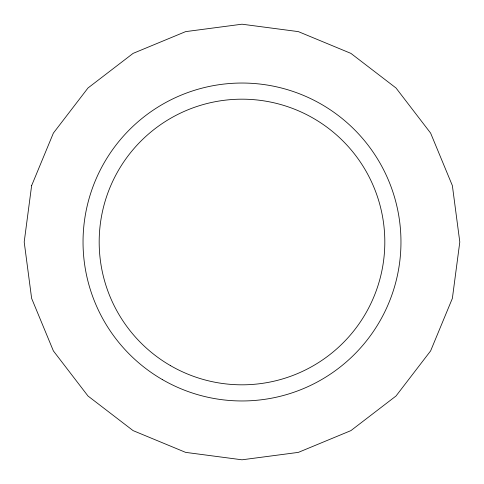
<?xml version="1.0" encoding="UTF-8"?>
<svg xmlns="http://www.w3.org/2000/svg" width="484" height="484" viewBox="0 0 484 484"><rect width="100%" height="100%" fill="white"/><g stroke="black" fill="none" stroke-linecap="round" stroke-linejoin="round"><path stroke-width="0.73" d="M31.623 185.632L24.2 242L31.623 298.368L53.379 350.9L87.991 396.009L133.1 430.621L185.632 452.377L242 459.8L298.368 452.377L350.9 430.621L396.009 396.009L430.621 350.9L452.377 298.368L459.8 242L452.377 185.632L430.621 133.1L396.009 87.991L350.9 53.379L298.368 31.623L242 24.2L185.632 31.623L133.1 53.379L87.991 87.991L53.379 133.1L31.623 185.632M162.521 379.668A158.964 158.964 0 0 0 400.964 242A158.964 158.964 0 0 0 162.521 104.332A158.964 158.964 0 0 0 162.521 379.668M170.592 365.686A142.816 142.816 0 0 0 384.816 242A142.816 142.816 0 0 0 170.592 118.314A142.816 142.816 0 0 0 170.592 365.686"/></g></svg>
